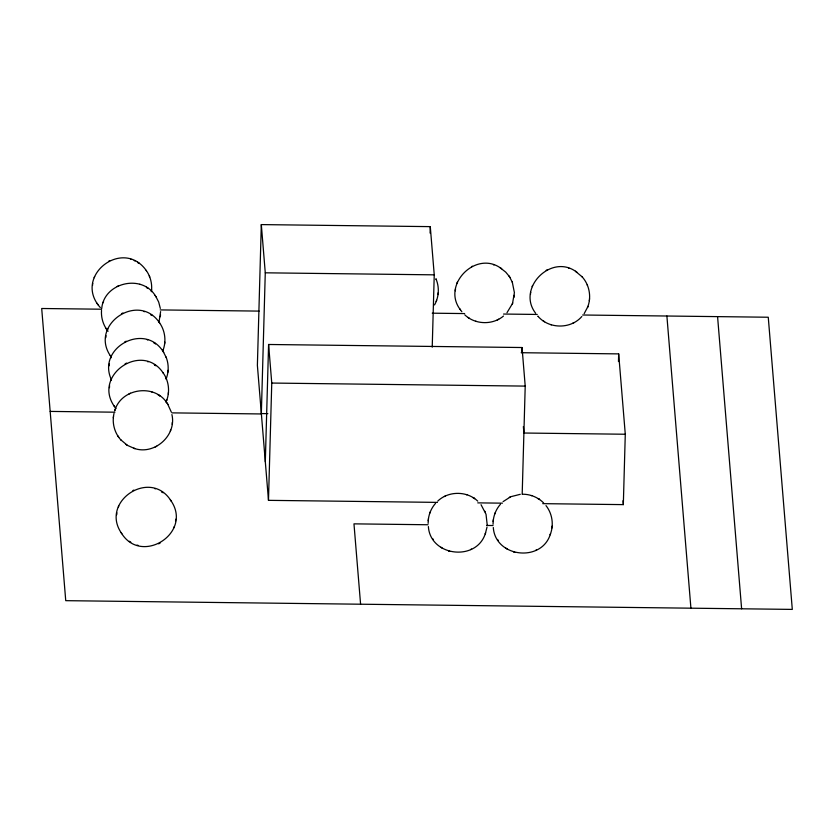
<?xml version="1.0" encoding="UTF-8"?>
<svg xmlns="http://www.w3.org/2000/svg" width="834" height="834" viewBox="0 0 834 834"><rect width="100%" height="100%" fill="white"/><g stroke="black" fill="none" stroke-linecap="round" stroke-linejoin="round"><path stroke-width="1.25" d="M428.155 523.356C428.009 516.048 430.73 508.761 435.577 503.298M493.082 524.252C492.946 516.944 495.657 509.657 500.504 504.195M432.221 347.152L434.243 274.845L430.281 226.629L261.313 224.596L257.383 365.355L268.485 500.348L437.454 502.381M261.313 224.596L265.275 272.812L261.344 413.57L267.85 413.643M265.316 461.786L268.59 344.484L522.042 347.528L525.212 386.1L522.188 494.374M268.485 500.348L271.759 383.056L268.59 344.484M430.094 233.082L430.281 226.629M521.896 352.688L522.042 347.528M618.463 361.56L618.672 353.887L521.187 352.709M542.736 503.653L623.321 504.622L625.281 434.243L618.672 353.887M146.482 270.821C123.015 236.971 72.297 276.408 100.33 307.59M101.529 310.363C100.945 317.827 103.333 325.469 108.076 331.265M159.711 323.102C138.798 290.941 88.31 325.041 110.932 356.577M162.984 351.322C144.261 321.976 96.567 347.882 111.402 379.741M163.349 373.225C142.437 341.064 91.948 375.164 114.581 406.7M114.029 413.341C111.746 422.713 114.477 433.096 121.066 440.143M121.118 532.624C141.155 566.369 193.644 532.519 170.616 500.223C149.724 468.082 99.204 502.193 121.847 533.708M151.454 291.149L151.392 291.692C152.466 284.258 150.558 276.471 146.179 270.372M158.94 322.477L160.608 311.624M162.547 351.458C166.581 342.159 165.372 330.848 159.409 322.643M166.498 377.927L166.07 379.063C168.885 372.079 168.895 363.989 166.039 357.004M165.914 402.186C170.261 392.783 169.146 381.159 163.057 372.777M134.211 448.4C154.311 455.5 176.891 435.463 171.908 414.571M434.535 304.942C439.007 297.05 439.549 287.094 435.921 278.775L436.172 279.39M500.713 268.121C475.661 250.085 441.249 285.124 460.431 309.821M487.233 525.17L486.024 514.255L481.041 504.695M512.524 303.461L514.401 292.64L512.264 282.017M575.919 271.55C550.867 253.505 516.444 288.533 535.647 313.25M550.367 534.187C554.005 524.753 552.275 513.515 545.978 505.592M587.741 306.891C591.681 296.696 589.304 284.425 581.798 276.471M455.52 288.95L455.312 290.837M493.363 519.676L493.155 521.563M92.584 285.311L92.647 284.759M92.73 283.977L92.793 283.424M105.814 337.593L105.876 337.04M105.96 336.248L106.022 335.706M109.087 365.824L109.15 365.271M109.233 364.479L109.296 363.937M109.462 387.716L109.525 387.164M109.608 386.382L109.661 385.829M113.33 417.855L113.393 417.302M113.476 416.52L113.528 415.968M116.729 514.714L116.791 514.171M116.875 513.379L116.927 512.837M151.538 290.357L151.6 289.805M160.337 316.743L160.399 316.201M160.482 315.408L160.545 314.866M164.621 343.973L164.684 343.42M164.767 342.638L164.83 342.086M167.895 372.204L167.957 371.651M168.041 370.869L168.103 370.317M168.27 394.096L168.322 393.554M168.405 392.762L168.468 392.209M172.138 424.235L172.2 423.693M172.284 422.901L172.336 422.358M175.536 521.094L175.599 520.552M175.672 519.759L175.734 519.217M438.038 294.579L438.09 294.037M438.173 293.245L438.236 292.703M428.228 520.666L428.29 520.114M428.374 519.332L428.436 518.779M514.119 297.217L514.182 296.664M514.265 295.882L514.328 295.33M530.528 294.256L530.591 293.714M530.674 292.922L530.737 292.38M551.962 527.943L552.025 527.401M552.108 526.608L552.171 526.056M589.336 300.636L589.398 300.094M589.482 299.302L589.544 298.76M101.738 308.476C103.927 282.507 141.936 273.635 155.426 295.872M487.035 527.046L485.44 533.291M114.717 410.87C120.909 388.039 154.905 383.286 167.227 403.364M506.978 312.698L512.483 303.566M428.374 526.577C430.292 556.486 476.506 561.887 485.398 533.406M584.144 313.667L587.699 306.995M493.301 527.474C495.219 557.383 541.443 562.783 550.325 534.302M94.19 277.701L94.628 276.554M103.145 302.752L103.572 301.616M107.43 329.972L107.857 328.836M110.703 358.203L111.13 357.067M111.068 380.106L111.495 378.959M114.936 410.245L115.363 409.108M162.797 350.843L163.224 349.696M118.334 507.103L118.762 505.967M166.435 400.966L166.863 399.83M170.303 431.105L170.73 429.969M173.701 527.964L174.129 526.827M436.203 301.449L436.63 300.313M456.928 283.216L457.355 282.08M429.833 513.056L430.261 511.92M512.295 304.076L512.722 302.94M532.134 286.646L532.561 285.509M485.2 533.916L485.628 532.78M494.771 513.952L495.198 512.806M587.501 307.506L587.928 306.37M550.138 534.813L550.565 533.677M581.809 316.534C570.727 329.367 548.73 329.138 537.878 316.138L538.264 316.545M437.746 501.098C448.483 490.788 467.009 490.799 477.736 501.119M503.079 501.63L510.783 496.71L520.28 494.312M503.465 316.065C492.581 325.25 475.109 324.739 464.819 314.877M118.647 285.739L117.177 286.469M121.462 313.688L122.932 312.958M124.735 341.919L126.205 341.189M126.58 363.092L125.1 363.822M128.968 393.961L130.448 393.231M155.228 446.982L156.698 446.253M546.166 270.362L547.646 269.632M497.21 319.954L498.68 319.224M158.616 543.841L160.097 543.111M108.743 261.157L109.702 260.688M471.471 266.682L472.43 266.202M132.877 490.569L133.847 490.09M572.895 323.144L573.896 322.654M444.376 496.522L445.346 496.042M509.313 497.408L510.272 496.939M470.595 549.554L471.596 549.064M535.532 550.45L536.533 549.96M265.275 272.812L434.243 274.845M101.592 309.216L41.7 308.497L65.74 600.668L792.3 609.404L768.26 317.233L582.622 315.002M160.18 309.914L259.134 311.103M432.252 313.188L464.653 313.574M503.548 314.043L537.252 314.449M271.759 383.056L525.212 386.1M50.165 411.412L114.956 412.194M171.971 412.872L261.376 413.956M625.281 434.243L523.908 433.023L523.366 426.539M477.746 502.871L502.443 503.163M428.061 524.753L353.97 523.856L360.59 604.212M486.556 525.451L493.05 525.535M523.022 494.218C530.653 494.291 538.191 497.46 543.58 502.871M120.68 439.726L127.394 445.356L134.43 448.473M568.663 268.214L569.215 268.381M493.447 264.785L493.999 264.951M550.857 324.634L551.41 324.801M475.641 321.215L476.193 321.382M130.719 259.259L131.272 259.426M139.664 284.311L140.216 284.477M143.948 311.541L144.501 311.707M147.222 339.772L147.774 339.938M147.597 361.664L148.15 361.831M531.289 495.511L531.842 495.677M151.465 391.803L152.017 391.97M466.362 494.614L466.915 494.781M513.483 551.941L514.766 552.327M133.659 448.233L134.931 448.619M448.556 551.045L449.828 551.43M154.863 488.672L155.416 488.839M137.047 545.102L138.329 545.478M134.201 260.552L135.098 260.99M576.888 272.186L575.47 271.258L582.184 276.888M501.682 268.757L500.264 267.829L505.738 272.145L509.209 276.335M543.174 320.829L544.592 321.757M467.968 317.4L469.386 318.327M505.811 548.136L507.228 549.053M440.873 547.24L442.291 548.167M125.976 444.428L127.394 445.356M129.374 541.287L130.792 542.215M461.859 311.739L459.711 308.736M115.999 408.618L113.851 405.616M509.626 276.961L512.472 282.528M155.843 296.497L158.689 302.064L160.316 308.403M163.401 351.948L166.237 357.515M167.634 403.99L171.314 412.079M96.973 303.211L98.005 304.754M105.928 328.262L106.95 329.805M110.213 355.493L111.235 357.025M171.345 501.307L170.324 499.774M117.719 435.755L118.751 437.297M508.907 275.887L509.939 277.43M497.554 539.462L498.273 540.557M432.617 538.566L433.346 539.661M155.124 295.424L156.156 296.956M162.682 350.874L163.714 352.417M166.925 402.916L167.947 404.448M587.219 284.832L587.47 285.447M484.919 511.242L485.169 511.857M149.286 275.887L149.734 277.013M166.154 378.292L166.404 378.907M717.574 316.618L741.614 608.799M666.887 316.013L690.917 608.184M622.998 500.734L623.321 504.622M539.525 499.493L538.107 498.565L539.525 499.493M138.944 263.242L137.527 262.314L138.944 263.242M474.588 498.596L473.17 497.669L474.588 498.596M147.899 288.293L146.482 287.365L147.899 288.293M152.184 315.513L150.766 314.595L152.184 315.513M155.458 343.744L154.04 342.816L155.458 343.744M155.822 365.646L154.405 364.719L155.822 365.646M159.69 395.785L158.272 394.857L159.69 395.785M163.089 492.644L161.671 491.716L163.089 492.644"/></g></svg>
